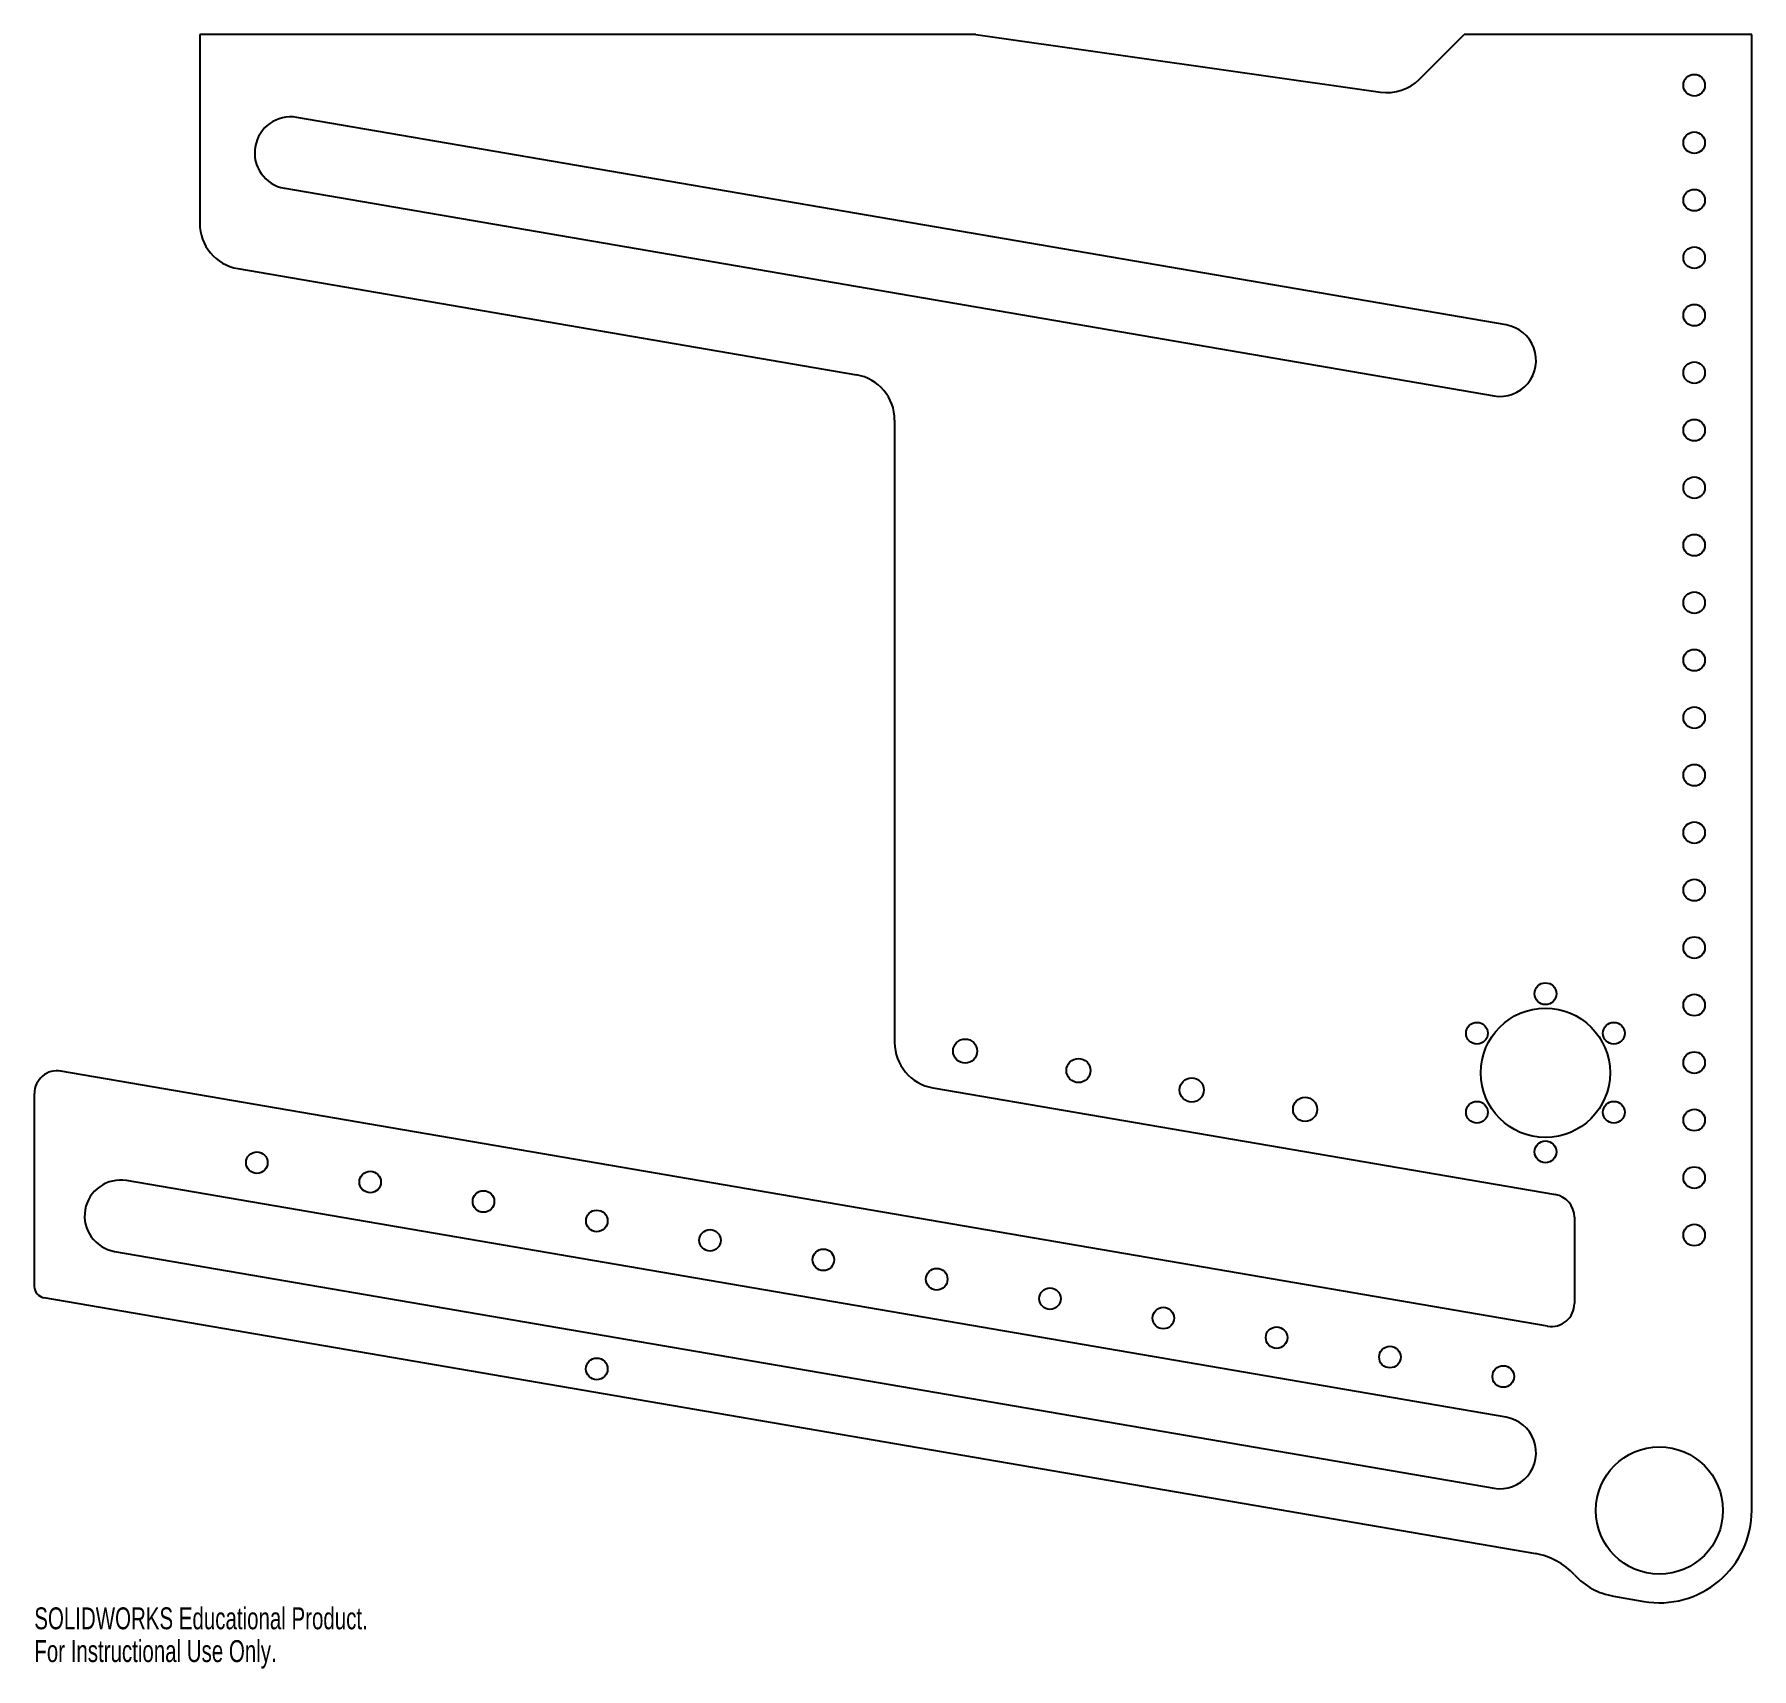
# Model space of a CAD drawing. Header units: inches. Extents: x -7.5 to 7.5, y -1.1 to 13.1.
import ezdxf

# ---------------------------------------------------------------- set-up
doc = ezdxf.new("R2010")
doc.units = ezdxf.units.IN
doc.header["$MEASUREMENT"] = 0
doc.styles.add('SLDTEXTSTYLE0', font='TXT', dxfattribs={"width": 0.7})

msp = doc.modelspace()

# ---------------------------------------------------------------- linework, layer by layer
at = {"color": 7, "linetype": 'Continuous', "lineweight": 25}
for p, q in [((0.706, 13.122), (-6.044, 13.122)), ((-6.044, 13.122), (-6.044, 11.479)), ((0.706, 13.122), (4.227, 12.62)), ((4.567, 12.733), (4.956, 13.122)), ((7.456, 13.122), (4.956, 13.122)), ((7.456, 0.285), (7.456, 13.122)), ((5.32, 10.595), (-5.2, 12.4)), ((-5.305, 11.784), (5.215, 9.979)), ((-5.712, 11.085), (-0.331, 10.161)), ((0.001, 9.767), (0.001, 4.355)), ((5.681, 1.888), (-7.251, 4.106)), ((-7.483, 3.911), (-7.483, 2.234)), ((0.333, 3.961), (5.748, 3.032)), ((5.32, 1.095), (-6.68, 3.154)), ((5.914, 2.835), (5.914, 2.085)), ((-6.785, 2.538), (5.215, 0.479)), ((-7.399, 2.136), (5.574, -0.09)), ((6.255, -0.461), (6.517, -0.506))]:
    msp.add_line(p, q, dxfattribs=at)
for centre, radius in [((6.956, 12.68), 0.0938), ((6.956, 12.18), 0.0938), ((6.956, 11.68), 0.0938), ((6.956, 11.18), 0.0938), ((6.956, 10.68), 0.0938), ((6.956, 10.18), 0.0938), ((6.956, 9.68), 0.0938), ((6.956, 9.18), 0.0938), ((6.956, 8.68), 0.0938), ((6.956, 8.18), 0.0938), ((6.956, 7.68), 0.0938), ((6.956, 7.18), 0.0938), ((6.956, 6.68), 0.0938), ((6.956, 6.18), 0.0938), ((6.956, 5.68), 0.0938), ((6.956, 5.18), 0.0938), ((5.662, 4.779), 0.095), ((5.662, 4.091), 0.562), ((6.956, 4.68), 0.0938), ((5.066, 4.435), 0.095), ((6.257, 4.435), 0.095), ((0.614, 4.28), 0.105), ((1.6, 4.111), 0.105), ((6.956, 4.18), 0.0938), ((2.585, 3.942), 0.105), ((3.571, 3.773), 0.105), ((5.066, 3.748), 0.095), ((6.257, 3.748), 0.095), ((6.956, 3.68), 0.0938), ((5.662, 3.404), 0.095), ((-5.547, 3.31), 0.0937), ((-4.561, 3.141), 0.0938), ((6.956, 3.18), 0.0938), ((-3.576, 2.972), 0.0937), ((-2.59, 2.803), 0.0938), ((-1.605, 2.634), 0.0938), ((6.956, 2.68), 0.0938), ((-0.619, 2.465), 0.0937), ((0.367, 2.296), 0.0938), ((1.352, 2.127), 0.0938), ((2.338, 1.958), 0.0938), ((3.323, 1.788), 0.0937), ((4.309, 1.619), 0.0938), ((-2.59, 1.516), 0.094), ((5.295, 1.45), 0.0938), ((6.653, 0.285), 0.553)]:
    msp.add_circle(centre, radius, dxfattribs=at)
for centre, radius, start, end in [((4.284, 13.016), 0.4, 261.8858, 315), ((-5.253, 12.092), 0.313, 80.2641, 260.2641), ((-5.644, 11.479), 0.4, 180, 260.2641), ((5.267, 10.287), 0.313, 260.2641, 80.2641), ((-0.399, 9.767), 0.4, 0, 80.2641), ((0.401, 4.355), 0.4, 180, 260.2641), ((-7.284, 3.911), 0.198, 80.2641, 180), ((-6.733, 2.846), 0.312, 80.2641, 260.2641), ((5.714, 2.835), 0.2, 0, 80.2641), ((-7.383, 2.234), 0.1, 180, 260.2641), ((5.714, 2.085), 0.2, 260.2641, 0), ((5.267, 0.787), 0.313, 260.2641, 80.2641), ((6.653, 0.285), 0.803, 260.2641, 0), ((5.473, -0.682), 0.6, 42.6056, 80.2641), ((6.356, 0.131), 0.6, 222.6056, 260.2641)]:
    msp.add_arc(centre, radius, start, end, dxfattribs=at)

# ---------------------------------------------------------------- texts
at = {"color": 7, "linetype": 'Continuous', "char_height": 0.1903, "attachment_point": 1, "style": 'SLDTEXTSTYLE0'}
for s, insert in [('SOLIDWORKS Educational Product.', (-7.483, -0.558)), ('For Instructional Use Only.', (-7.483, -0.843))]:
    msp.add_mtext(s, dxfattribs=dict(at, insert=insert))

doc.saveas('drawing.dxf')
